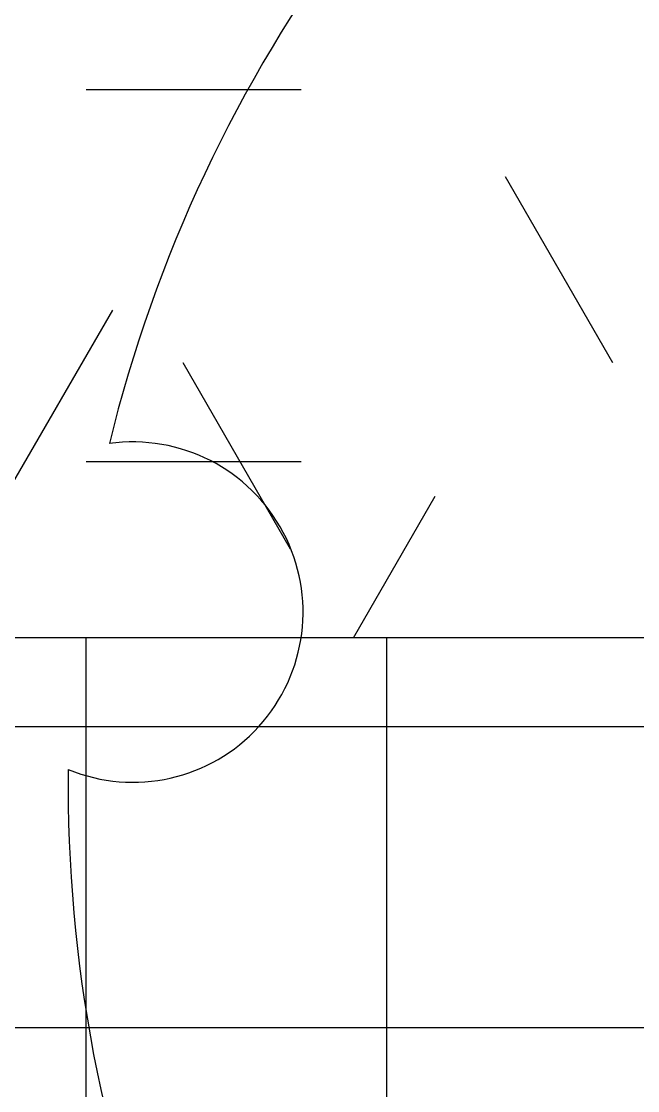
# Model space of a CAD drawing. Extents: x 941299 to 942979, y 2579300 to 2579597.
# Drawn here: x 941884.149 to 941886.425, y 2579407.709 to 2579411.657 of the extents above; entities that cross this region are included whole.
import ezdxf

# ---------------------------------------------------------------- set-up
doc = ezdxf.new("R2010")
doc.units = 0
doc.layers.add('fz', color=7, linetype='CONTINUOUS')
doc.layers.add('绿化工程', color=3, linetype='CONTINUOUS')

# ---------------------------------------------------------------- blocks, each defined once
blk = doc.blocks.new('dys')
at = {"layer": '绿化工程'}
for centre, radius, start, end in [((0, 0), 5.3048, 143.3736, 166.2438), ((-5.0655, 0.6391), 0.6284, 247.6449, 97.9731), ((0, 0), 5.3048, 179.3736, 202.2438)]:
    blk.add_arc(centre, radius, start, end, dxfattribs=at)

msp = doc.modelspace()

# ---------------------------------------------------------------- hatches: boundary and pattern name
at = {"layer": '绿化工程'}
h = msp.add_hatch(dxfattribs=at)
h.set_pattern_fill('HEX', color=9, scale=0.25, style=0)
h.set_pattern_definition([(0, (0, 0), (0, 1.374815), [0.79375, -1.5875]), (120, (0, 0), (-1.1906247155, -0.6874075), [0.79375, -1.5875]), (60, (0.7937, 0), (-1.1906247155, 0.6874075), [0.79375, -1.5875])])
h.paths.add_polyline_path([(941846.7134, 2579411.88137), (941846.7134, 2579409.38137), (941909.2134, 2579409.38137), (941909.2134, 2579411.88137)])
h = msp.add_hatch(dxfattribs=at)
h.set_pattern_fill('ANSI37', color=9, scale=0.35, angle=45, style=0)
h.paths.add_polyline_path([(941846.7134, 2579409.38137), (941846.7134, 2579404.38137), (941909.2134, 2579404.38137), (941909.2134, 2579409.38137)])

# ---------------------------------------------------------------- linework, layer by layer
at = {"layer": 'fz', "color": 8}
msp.add_line((941784.2134, 2579409.38137), (942084.2134, 2579409.38137), dxfattribs=at)

# ---------------------------------------------------------------- block references
at = {"layer": 'fz'}
msp.add_blockref('dys', (941889.6267, 2579408.83657), dxfattribs=at)

doc.saveas('drawing.dxf')
